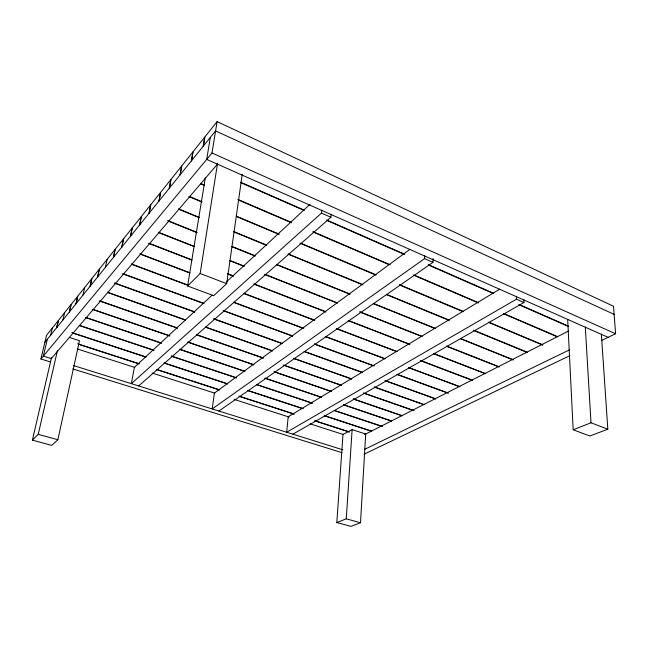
<?xml version="1.0" encoding="UTF-8"?>
<svg xmlns="http://www.w3.org/2000/svg" width="648" height="648" viewBox="0 0 648 648"><rect width="100%" height="100%" fill="white"/><g stroke="black" fill="none" stroke-linecap="round" stroke-linejoin="round"><path stroke-width="0.97" d="M218.894 411.026L432.977 262.343L433.083 258.439M409.755 249.448L214.423 393.053L212.196 408.929L424.594 258.641L424.683 255.701M360.507 522.742L365.699 434.039L352.131 429.616L343.003 434.411L336.806 522.547L350.916 526.362L360.507 522.742L346.267 518.829L336.806 522.547M346.267 518.829L352.131 429.616M138.648 385.925L330.909 217.266L331.169 214.237M212.228 295.067L134.395 367.319L131.366 383.648L321.465 213.095L321.732 210.195M205.351 177.714L187.588 285.995L213.654 295.715L226.703 283.654L242.255 174.223M187.588 285.995L200.151 273.513L217.598 163.134M50.576 362.013L40.929 359.008L212.001 153.001L217.096 121.638L613.51 306.237L615.6 333.761L601.757 340.386M210.316 137.425L206.696 159.4L608.132 337.333M203.172 146.278L204.711 137.157L193.12 151.673L191.549 160.672M203.407 145.986L204.946 136.866L217.096 121.638M191.33 160.947L192.893 151.956L181.829 165.815L180.241 174.677M180.023 174.944L181.618 166.082L171.048 179.326L169.436 188.066M169.225 188.317L170.845 179.577L160.728 192.245L159.1 200.864M158.906 201.107L160.534 192.488L150.854 204.622L149.202 213.111M149.016 213.346L150.668 204.857L141.386 216.481L139.725 224.856M139.547 225.075L141.207 216.707L132.305 227.853L130.637 236.107M130.467 236.326L132.135 228.072L123.59 238.772L121.913 246.912M121.751 247.123L123.42 238.982L115.214 249.261L113.53 257.296M113.376 257.491L115.052 249.464L107.163 259.354L105.324 267.462M97.573 277.052L99.266 269.244L91.951 278.405L90.258 286.116M97.718 276.874L99.411 269.058L107.009 259.54M90.121 286.295L91.805 278.583L84.758 287.412L82.928 295.188M51.524 357.566L32.4 440.138L51.759 445.379L57.866 439.733L79.485 340.726L69.36 337.43M76.002 303.774L77.687 296.266L71.134 304.479L69.449 311.891M76.132 303.612L77.825 296.104L84.621 287.582M69.32 312.053L71.005 304.641L64.67 312.571L62.864 320.039M32.4 440.138L38.232 434.346L57.453 350.511M56.635 327.758L58.312 320.541L52.399 327.953L50.609 335.219M56.749 327.613L58.433 320.396L64.549 312.725M40.929 359.008L46.559 335.259L52.285 328.091M47.312 339.309L43.343 356.108L51.289 358.595L217.436 164.163M44.89 342.298L215.598 130.896L614.134 314.385M226.314 281.993L310.076 204.242M499.568 289.243L288.206 416.786L286.667 432.232L516.456 299.214L523.957 302.527L523.884 299.554M292.847 434.168L523.957 302.527M364.573 434.606L568.49 331.063M364.613 449.348L569.511 349.823M363.965 454.248L569.867 355.663M567.68 319.561L573.172 429.77L591 422.78L607.832 429.203L601.36 334.06M607.832 429.203L589.866 435.999L573.172 429.77M38.232 434.346L57.866 439.733M72.762 368.915L341.885 452.636M73.297 365.48L342.873 449.817M77.153 348.908L134.922 367.481M152.248 373.062L214.828 393.182M234.082 399.379L288.968 417.029M310.141 423.841L342.881 434.371M77.606 343.796L139.069 363.722M157.31 369.635L219.729 389.877M238.934 396.098L293.674 413.845M315.754 421.006L349.369 431.9M78.538 344.274L139.198 363.941M156.532 369.554L219.129 389.845M239.355 396.398L294.241 414.185M314.466 420.746L349.134 431.981M72.106 332.659L145.986 356.959M164.219 362.953L227.553 383.778M247.706 390.404L303.361 408.702M324.47 415.643L371.49 431.098M71.985 332.805L145.849 357.089M164.082 363.083L227.399 383.891M247.544 390.517L302.227 408.491M324.292 415.741L371.304 431.195M79.291 325.328L154.103 350.285M171.364 356.044L236.585 377.8M256.721 384.515L312.352 403.072M334.409 410.435L382.369 426.425M79.169 325.474L153.001 350.098M171.218 356.173L236.423 377.922M256.559 384.637L312.174 403.186M334.23 410.54L382.174 426.53M85.747 317.415L161.498 343.059M179.715 349.223L244.912 371.296M265.048 378.116L321.619 397.273M343.675 404.733L391.619 420.965M85.617 317.569L161.344 343.197M179.561 349.361L244.75 371.426M264.878 378.238L321.44 397.386M343.489 404.846L391.416 421.07M93.344 309.525L169.825 335.818M187.993 342.063L253.959 364.735M274.039 371.636L331.403 391.36M353.395 398.917L402.149 415.676M92.251 309.355L169.679 335.964M187.839 342.201L253.789 364.865M274.817 372.098L331.217 391.473M353.201 399.03L401.946 415.781M100.229 301.012L177.471 327.985M196.538 334.643L263.291 357.955M284.269 365.278L341.488 385.252M363.415 392.915L413.959 410.557M99.136 300.85L177.317 328.139M196.376 334.789L263.112 358.085M283.136 365.075L341.294 385.374M364.168 393.36L413.748 410.67M107.43 292.208L185.66 319.966M205.7 327.078L272.476 350.779M293.471 358.223L351.661 378.869M374.56 386.994L424.173 404.603M107.284 292.378L185.498 320.128M205.529 327.232L272.298 350.916M294.233 358.7L351.459 378.999M374.358 387.115L423.954 404.708M114.858 283.055L194.829 311.907M213.872 318.776L282.423 343.505M304.317 351.402L362.394 372.357M385.244 380.595L435.707 398.804M114.712 283.233L194.667 312.069M213.702 318.938L282.236 343.651M304.123 351.548L362.192 372.487M385.034 380.724L435.48 398.917M123.533 273.901L203.359 303.191M224.273 310.862L292.694 335.972M314.555 343.991L374.423 365.966M397.232 374.333L448.554 393.166M122.423 273.731L204.136 303.709M223.139 310.684L292.499 336.126M314.353 344.137L373.264 365.747M397.013 374.463L447.371 392.931M131.512 264.011L188.293 285.217M233.717 302.179L303.75 328.334M325.515 336.458L385.139 358.725M408.799 367.562L459.902 386.645M131.35 264.198L188.123 285.395M233.531 302.349L302.6 328.131M325.312 336.612L384.92 358.862M408.572 367.691L459.667 386.767M139.871 253.741L189.969 272.792M243.842 293.277L314.742 320.234M336.474 328.504L396.973 351.508M420.601 360.491L472.586 380.255M140.648 254.299L189.791 272.978M243.656 293.455L314.531 320.396M336.263 328.658L396.746 351.645M420.366 360.628L472.343 380.384M200.151 273.513L226.703 283.654M149.477 243.405L191.857 259.824M227.651 273.691L233.296 275.878M254.016 283.905L325.604 311.639M348.203 320.396L409.423 344.112M433.917 353.597L485.716 373.661M148.4 243.267L191.832 260.083M227.707 273.983L233.369 276.17M254.146 284.213L325.895 312.004M348.551 320.776L409.917 344.542M433.52 353.678L485.449 373.783M158.549 232.284L194.319 246.41M230.081 260.536L244.199 266.109M264.911 274.29L337.381 302.908M359.972 311.826L422.091 336.361M446.561 346.024L499.268 366.833M158.371 232.502L194.125 246.621M229.886 260.731L243.996 266.304M264.7 274.477L337.154 303.078M359.737 311.996L421.848 336.514M447.25 346.542L499.009 366.971M167.97 220.676L197.065 232.389M231.79 246.378L255.247 255.83M276.834 264.522L350.025 294.006M373.483 303.458L435.424 328.406M460.76 338.612L513.313 359.778M167.783 220.903L196.862 232.608M231.579 246.588L255.037 256.033M276.615 264.724L349.79 294.184M373.248 303.629L435.164 328.56M460.501 338.758L513.038 359.915M178.751 208.94L199.341 217.412M233.969 231.644L266.725 245.114M288.255 253.959L362.192 284.359M386.524 294.362L449.226 320.144M473.558 330.148L526.905 352.083M178.556 209.183L199.139 217.639M233.758 231.871L266.506 245.325M288.028 254.17L362.88 284.934M386.273 294.548L448.959 320.306M474.223 330.691L527.561 352.609M189.921 196.668L202.03 201.755M236.488 216.221L279.337 234.212M300.753 243.211L376.196 274.89M399.476 284.666L462.81 311.267M488.892 322.218L542.911 344.898M188.827 196.547L201.901 202.03M236.439 216.529L278.438 234.155M299.911 243.17L375.516 274.906M399.784 285.096L463.263 311.737M488.462 322.315L542.603 345.044M200.686 183.457L204.404 185.053M237.865 199.414L290.839 222.151M313.146 231.725L390.282 264.838M414.453 275.214L478.58 302.738M503.674 313.511L557.58 336.644M200.467 183.716L204.185 185.312M238.561 200.062L291.527 222.782M312.903 231.952L389.092 264.643M413.254 275.011L478.297 302.916M503.383 313.681L557.272 336.806M240.602 182.209L304.463 210.244M326.673 219.996L404.417 254.138M428.474 264.7L493.258 293.147M519.17 304.528L568.223 326.057M240.368 182.469L303.288 210.082M327.345 220.644L404.141 254.348M428.198 264.902L493.889 293.738M518.87 304.698L568.839 326.632M321.465 213.095L330.909 217.266M424.594 258.641L432.977 262.343M212.001 153.001L615.6 333.761M585.306 326.948L591 422.78M516.391 296.233L516.456 299.214"/></g></svg>
